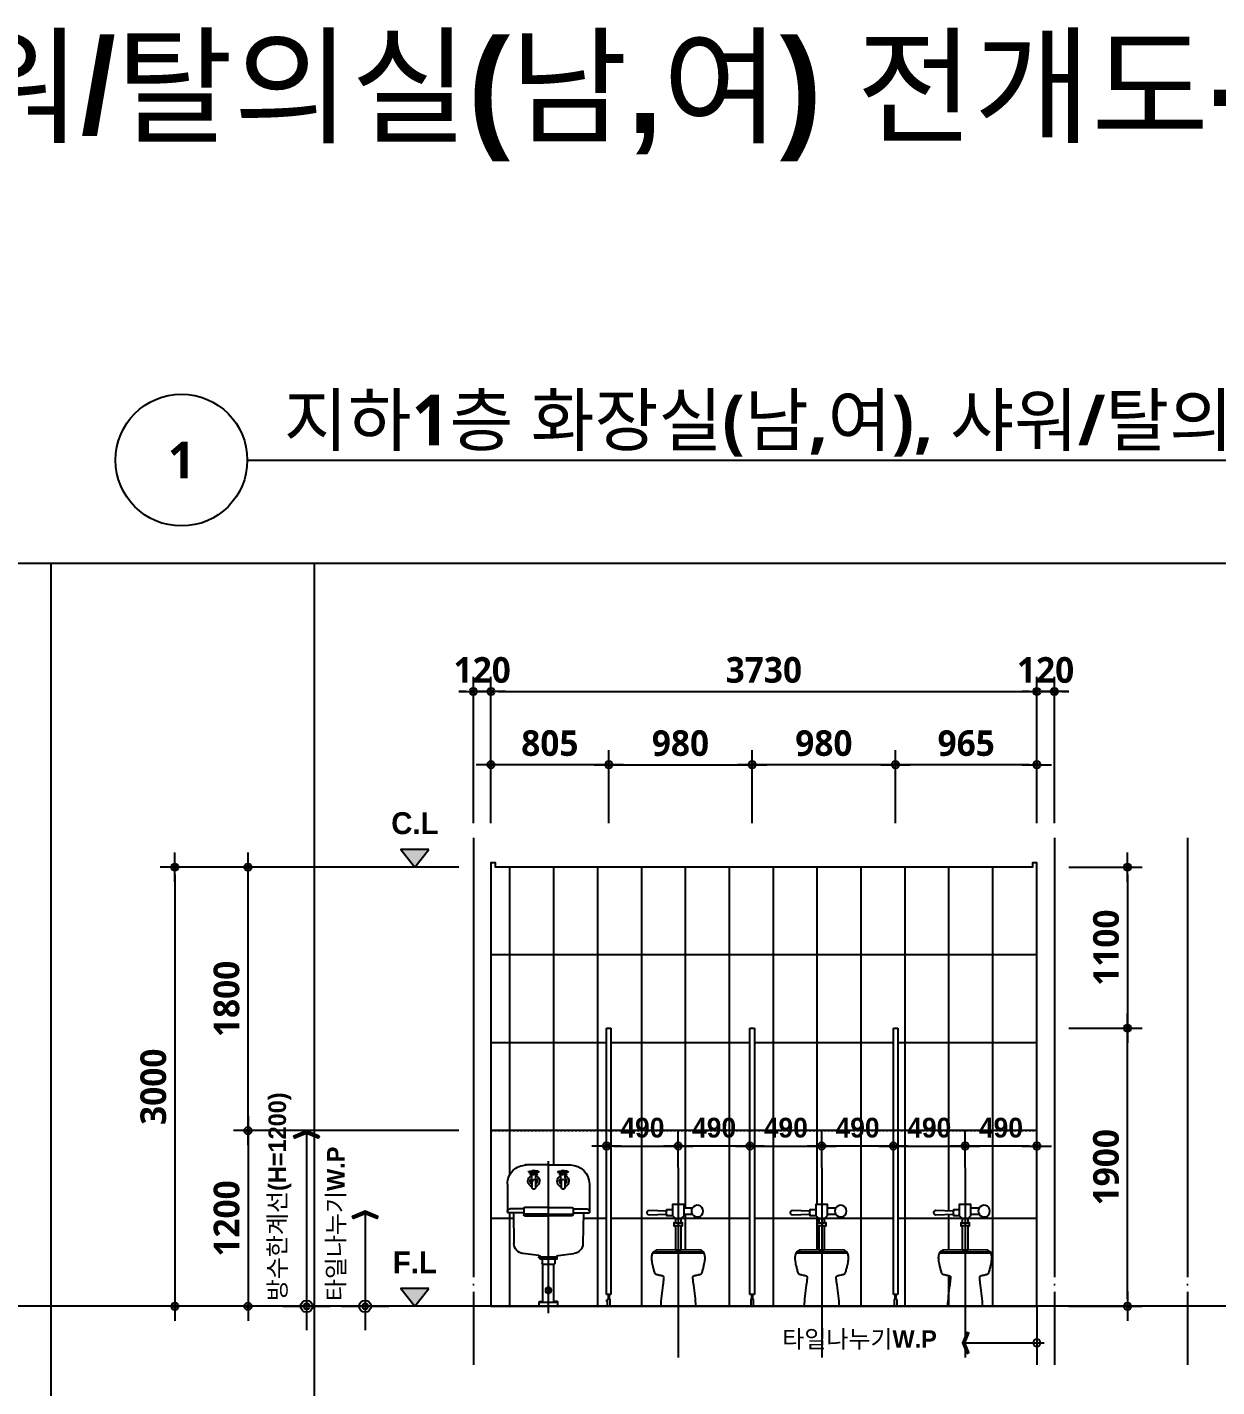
# Model space of a CAD drawing. Header units: millimetres. Extents: x 0 to 336000, y 0 to 30768.
# Drawn here: x 94008 to 102138, y 21475 to 30763 of the extents above; entities that cross this region are included whole.
import ezdxf
from ezdxf.enums import TextEntityAlignment as Align

# ---------------------------------------------------------------- set-up
doc = ezdxf.new("R2010")
doc.units = ezdxf.units.MM
doc.header["$LTSCALE"] = 50
doc.linetypes.add('CEN', pattern=[62, 60, -1, 0, -1])
doc.linetypes.add('HID', pattern=[0.5, 0.25, -0.25])
doc.layers.get('Defpoints').update_dxf_attribs({"color": 153})
for name, color, linetype in [('A-ANNO-DIM', 4, 'Continuous'), ('A-ANNO-GRA1', 7, 'Continuous'), ('A-ANNO-SYMB', 7, 'Continuous'), ('A-ANNO-TEXT1', 7, 'Continuous'), ('A-ANNO-TITL', 7, 'Continuous'), ('A-CEN', 1, 'CEN'), ('A-FLOR-TOIL-ELE2', 4, 'Continuous'), ('A-FLOR-TOIL-TILE', 8, 'Continuous'), ('A-ST-AXIS-DIM', 7, 'Continuous'), ('AA-XXXX-TXT1', 2, 'Continuous'), ('CEN', 1, 'Continuous'), ('DIM', 7, 'Continuous'), ('ELE2', 3, 'Continuous'), ('FUR', 4, 'Continuous'), ('HID', 7, 'HID'), ('TO', 4, 'Continuous')]:
    doc.layers.add(name, color=color, linetype=linetype)
doc.layers.add('G(그리드1)', color=185, linetype='Continuous', plot=False)
doc.layers.add('G(그리드2)', color=235, linetype='Continuous', plot=False)
doc.styles.add('2020음성 1차', font='나눔고딕Bold.ttf')
doc.styles.add('SH_진천_나눔', font='')
doc.styles.get('SH_진천_나눔').set_extended_font_data('NanumGothic', bold=True)
doc.dimstyles.new('SHP 50', dxfattribs={"dimscale": 50, "dimtxt": 3.5, "dimasz": 1, "dimexe": 2, "dimexo": 2, "dimgap": 1, "dimtad": 1, "dimdec": 0, "dimzin": 0, "dimdsep": 46, "dimtxsty": 'SH_진천_나눔', "dimblk": 'DIMDOT', "dimcen": 0.09, "dimclrd": 256, "dimclre": 256, "dimclrt": 3, "dimadec": 0, "dimazin": 1, "dimtfac": 1, "dimtdec": 0, "dimtix": 1, "dimtmove": 2, "dimatfit": 0, "dimldrblk": 'DIMDOT', "dimfxl": 1, "dimtolj": 1, "dimtzin": 0, "dimlwd": -1, "dimlwe": -1, "dimarcsym": 0})
doc.dimstyles.new('SHP 50내부', dxfattribs={"dimscale": 50, "dimtxt": 2.7, "dimasz": 1, "dimexe": 2, "dimexo": 2, "dimgap": 1, "dimtad": 1, "dimdec": 0, "dimzin": 0, "dimdsep": 46, "dimtxsty": '2020음성 1차', "dimblk": 'DIMDOT', "dimcen": 0.09, "dimclrd": 256, "dimclre": 256, "dimclrt": 3, "dimadec": 0, "dimazin": 1, "dimtfac": 1, "dimtdec": 0, "dimtix": 1, "dimtmove": 2, "dimatfit": 0, "dimldrblk": 'DIMDOT', "dimfxl": 1, "dimtolj": 1, "dimtzin": 0, "dimlwd": -1, "dimlwe": -1, "dimarcsym": 0})

# ---------------------------------------------------------------- blocks, each defined once
blk = doc.blocks.new('*U3112')
at = {"layer": 'A-ANNO-TITL'}
blk.add_line((0, 0), (14450, 0), dxfattribs=at)
blk.add_circle((-450, 0), 450, dxfattribs=at)
at = {"layer": 'AA-XXXX-TXT1', "style": 'SH_진천_나눔'}
blk.add_attdef('DWG.TITLE', (250, 100), '', height=350, dxfattribs=at)
at = {"layer": 'AA-XXXX-TXT1', "color": 7, "style": 'SH_진천_나눔'}
blk.add_attdef('NO1', text='', height=300, dxfattribs=at).set_placement((-450, 0), align=Align.MIDDLE)
at = {"layer": 'AA-XXXX-TXT1', "style": 'SH_진천_나눔'}
blk.add_attdef('SCALE', text='', height=150, dxfattribs=at).set_placement((14200, -100), align=Align.TOP_RIGHT)
blk = doc.blocks.new('DIMDOT')
at = {"color": 0}
blk.add_line((-2, 0), (2, 0), dxfattribs=at)
for radius in [0.5, 0.25]:
    blk.add_circle((0, 0), radius, dxfattribs=at)
blk = doc.blocks.new('*D21193')
at = {"layer": 'A-ST-AXIS-DIM'}
for p, q in [((97057.4, 25325), (97057.4, 26325)), ((97177.4, 25325), (97177.4, 26325)), ((97007.4, 26225), (96957.4, 26225)), ((97177.4, 26225), (97057.4, 26225)), ((97227.4, 26225), (97277.4, 26225))]:
    blk.add_line(p, q, dxfattribs=at)
at = {"layer": 'Defpoints', "color": 0}
for p in [(97057.4, 26225), (97057.4, 25225), (97177.4, 25225)]:
    blk.add_point(p, dxfattribs=at)
at = {"layer": 'A-ST-AXIS-DIM', "linetype": 'ByBlock', "xscale": 50, "yscale": 50, "zscale": 50}
blk.add_blockref('DIMDOT', (97057.4, 26225), dxfattribs=at)
at = {"layer": 'A-ST-AXIS-DIM', "linetype": 'ByBlock', "xscale": 50, "yscale": 50, "zscale": 50, "rotation": 180}
blk.add_blockref('DIMDOT', (97177.4, 26225), dxfattribs=at)
at = {"layer": 'A-ST-AXIS-DIM', "color": 3, "insert": (97117.4, 26371.2), "char_height": 175, "attachment_point": 5, "style": 'SH_진천_나눔'}
blk.add_mtext('\\A1;120', dxfattribs=at)
blk = doc.blocks.new('*D21194')
at = {"layer": 'A-ST-AXIS-DIM'}
for p, q in [((97177.4, 25325), (97177.4, 26325)), ((100907.4, 25325), (100907.4, 26325)), ((97227.4, 26225), (100857.4, 26225))]:
    blk.add_line(p, q, dxfattribs=at)
at = {"layer": 'Defpoints', "color": 0}
for p in [(100907.4, 26225), (97177.4, 25225), (100907.4, 25225)]:
    blk.add_point(p, dxfattribs=at)
at = {"layer": 'A-ST-AXIS-DIM', "linetype": 'ByBlock', "xscale": 50, "yscale": 50, "zscale": 50, "rotation": 180}
blk.add_blockref('DIMDOT', (97177.4, 26225), dxfattribs=at)
at = {"layer": 'A-ST-AXIS-DIM', "linetype": 'ByBlock', "xscale": 50, "yscale": 50, "zscale": 50}
blk.add_blockref('DIMDOT', (100907.4, 26225), dxfattribs=at)
at = {"layer": 'A-ST-AXIS-DIM', "color": 3, "insert": (99042.4, 26371.6), "char_height": 175, "attachment_point": 5, "style": 'SH_진천_나눔'}
blk.add_mtext('\\A1;3730', dxfattribs=at)
blk = doc.blocks.new('*D21195')
at = {"layer": 'A-ST-AXIS-DIM'}
for p, q in [((100907.4, 25325), (100907.4, 26325)), ((101027.4, 25325), (101027.4, 26325)), ((100857.4, 26225), (100807.4, 26225)), ((100907.4, 26225), (101027.4, 26225)), ((101077.4, 26225), (101127.4, 26225))]:
    blk.add_line(p, q, dxfattribs=at)
at = {"layer": 'Defpoints', "color": 0}
for p in [(101027.4, 26225), (100907.4, 25225), (101027.4, 25225)]:
    blk.add_point(p, dxfattribs=at)
at = {"layer": 'A-ST-AXIS-DIM', "linetype": 'ByBlock', "xscale": 50, "yscale": 50, "zscale": 50}
blk.add_blockref('DIMDOT', (100907.4, 26225), dxfattribs=at)
at = {"layer": 'A-ST-AXIS-DIM', "linetype": 'ByBlock', "xscale": 50, "yscale": 50, "zscale": 50, "rotation": 180}
blk.add_blockref('DIMDOT', (101027.4, 26225), dxfattribs=at)
at = {"layer": 'A-ST-AXIS-DIM', "color": 3, "insert": (100967.4, 26371.2), "char_height": 175, "attachment_point": 5, "style": 'SH_진천_나눔'}
blk.add_mtext('\\A1;120', dxfattribs=at)
blk = doc.blocks.new('*D21196')
at = {"layer": 'A-ST-AXIS-DIM'}
for p, q in [((96957.4, 25025), (94917.4, 25025)), ((95017.4, 24975), (95017.4, 22075)), ((96957.4, 22025), (94917.4, 22025))]:
    blk.add_line(p, q, dxfattribs=at)
at = {"layer": 'Defpoints', "color": 0}
for p in [(97057.4, 25025), (95017.4, 22025), (97057.4, 22025)]:
    blk.add_point(p, dxfattribs=at)
at = {"layer": 'A-ST-AXIS-DIM', "linetype": 'ByBlock', "xscale": 50, "yscale": 50, "zscale": 50}
for p, rotation in [((95017.4, 25025), 90), ((95017.4, 22025), 270)]:
    blk.add_blockref('DIMDOT', p, dxfattribs=dict(at, rotation=rotation))
at = {"layer": 'A-ST-AXIS-DIM', "color": 3, "insert": (94870.8, 23525), "char_height": 175, "attachment_point": 5, "rotation": 90, "style": 'SH_진천_나눔'}
blk.add_mtext('\\A1;3000', dxfattribs=at)
blk = doc.blocks.new('*D21197')
at = {"layer": 'A-ST-AXIS-DIM'}
for p, q in [((96957.4, 25025), (95417.4, 25025)), ((95517.4, 23275), (95517.4, 24975)), ((96957.4, 23225), (95417.4, 23225))]:
    blk.add_line(p, q, dxfattribs=at)
at = {"layer": 'Defpoints', "color": 0}
for p in [(95517.4, 25025), (97057.4, 25025), (97057.4, 23225)]:
    blk.add_point(p, dxfattribs=at)
at = {"layer": 'A-ST-AXIS-DIM', "linetype": 'ByBlock', "xscale": 50, "yscale": 50, "zscale": 50}
for p, rotation in [((95517.4, 25025), 90), ((95517.4, 23225), 270)]:
    blk.add_blockref('DIMDOT', p, dxfattribs=dict(at, rotation=rotation))
at = {"layer": 'A-ST-AXIS-DIM', "color": 3, "insert": (95370.8, 24125), "char_height": 175, "attachment_point": 5, "rotation": 90, "style": 'SH_진천_나눔'}
blk.add_mtext('\\A1;1800', dxfattribs=at)
blk = doc.blocks.new('*D21198')
at = {"layer": 'A-ST-AXIS-DIM'}
for p, q in [((96957.4, 23225), (95417.4, 23225)), ((95517.4, 23175), (95517.4, 22075)), ((96957.4, 22025), (95417.4, 22025))]:
    blk.add_line(p, q, dxfattribs=at)
at = {"layer": 'Defpoints', "color": 0}
for p in [(97057.4, 23225), (95517.4, 22025), (97057.4, 22025)]:
    blk.add_point(p, dxfattribs=at)
at = {"layer": 'A-ST-AXIS-DIM', "linetype": 'ByBlock', "xscale": 50, "yscale": 50, "zscale": 50}
for p, rotation in [((95517.4, 23225), 90), ((95517.4, 22025), 270)]:
    blk.add_blockref('DIMDOT', p, dxfattribs=dict(at, rotation=rotation))
at = {"layer": 'A-ST-AXIS-DIM', "color": 3, "insert": (95371.2, 22625), "char_height": 175, "attachment_point": 5, "rotation": 90, "style": 'SH_진천_나눔'}
blk.add_mtext('\\A1;1200', dxfattribs=at)
blk = doc.blocks.new('*D21199')
at = {"layer": 'A-ST-AXIS-DIM'}
for p, q in [((101127.4, 23925), (101627.4, 23925)), ((101527.4, 22075), (101527.4, 23875)), ((101127.4, 22025), (101627.4, 22025))]:
    blk.add_line(p, q, dxfattribs=at)
at = {"layer": 'Defpoints', "color": 0}
for p in [(101027.4, 23925), (101527.4, 23925), (101027.4, 22025)]:
    blk.add_point(p, dxfattribs=at)
at = {"layer": 'A-ST-AXIS-DIM', "linetype": 'ByBlock', "xscale": 50, "yscale": 50, "zscale": 50}
for p, rotation in [((101527.4, 23925), 90), ((101527.4, 22025), 270)]:
    blk.add_blockref('DIMDOT', p, dxfattribs=dict(at, rotation=rotation))
at = {"layer": 'A-ST-AXIS-DIM', "color": 3, "insert": (101380.8, 22975), "char_height": 175, "attachment_point": 5, "rotation": 90, "style": 'SH_진천_나눔'}
blk.add_mtext('\\A1;1900', dxfattribs=at)
blk = doc.blocks.new('*D21200')
at = {"layer": 'A-ST-AXIS-DIM'}
for p, q in [((101127.4, 25025), (101627.4, 25025)), ((101527.4, 24975), (101527.4, 23975)), ((101127.4, 23925), (101627.4, 23925))]:
    blk.add_line(p, q, dxfattribs=at)
at = {"layer": 'Defpoints', "color": 0}
for p in [(101027.4, 25025), (101027.4, 23925), (101527.4, 23925)]:
    blk.add_point(p, dxfattribs=at)
at = {"layer": 'A-ST-AXIS-DIM', "linetype": 'ByBlock', "xscale": 50, "yscale": 50, "zscale": 50}
for p, rotation in [((101527.4, 25025), 90), ((101527.4, 23925), 270)]:
    blk.add_blockref('DIMDOT', p, dxfattribs=dict(at, rotation=rotation))
at = {"layer": 'A-ST-AXIS-DIM', "color": 3, "insert": (101381.5, 24475), "char_height": 175, "attachment_point": 5, "rotation": 90, "style": 'SH_진천_나눔'}
blk.add_mtext('\\A1;1100', dxfattribs=at)
blk = doc.blocks.new('*D21201')
at = {"layer": 'A-ST-AXIS-DIM'}
for p, q in [((97177.4, 25325), (97177.4, 25825)), ((97982.4, 25325), (97982.4, 25825)), ((97932.4, 25725), (97227.4, 25725))]:
    blk.add_line(p, q, dxfattribs=at)
at = {"layer": 'Defpoints', "color": 0}
for p in [(97177.4, 25725), (97177.4, 25225), (97982.4, 25225)]:
    blk.add_point(p, dxfattribs=at)
at = {"layer": 'A-ST-AXIS-DIM', "linetype": 'ByBlock', "xscale": 50, "yscale": 50, "zscale": 50, "rotation": 180}
blk.add_blockref('DIMDOT', (97177.4, 25725), dxfattribs=at)
at = {"layer": 'A-ST-AXIS-DIM', "linetype": 'ByBlock', "xscale": 50, "yscale": 50, "zscale": 50}
blk.add_blockref('DIMDOT', (97982.4, 25725), dxfattribs=at)
at = {"layer": 'A-ST-AXIS-DIM', "color": 3, "insert": (97579.9, 25871.6), "char_height": 175, "attachment_point": 5, "style": 'SH_진천_나눔'}
blk.add_mtext('\\A1;805', dxfattribs=at)
blk = doc.blocks.new('*D21202')
at = {"layer": 'A-ST-AXIS-DIM'}
for p, q in [((99942.4, 25325), (99942.4, 25825)), ((100907.4, 25325), (100907.4, 25825)), ((100857.4, 25725), (99992.4, 25725))]:
    blk.add_line(p, q, dxfattribs=at)
at = {"layer": 'Defpoints', "color": 0}
for p in [(99942.4, 25725), (99942.4, 25225), (100907.4, 25225)]:
    blk.add_point(p, dxfattribs=at)
at = {"layer": 'A-ST-AXIS-DIM', "linetype": 'ByBlock', "xscale": 50, "yscale": 50, "zscale": 50, "rotation": 180}
blk.add_blockref('DIMDOT', (99942.4, 25725), dxfattribs=at)
at = {"layer": 'A-ST-AXIS-DIM', "linetype": 'ByBlock', "xscale": 50, "yscale": 50, "zscale": 50}
blk.add_blockref('DIMDOT', (100907.4, 25725), dxfattribs=at)
at = {"layer": 'A-ST-AXIS-DIM', "color": 3, "insert": (100424.9, 25871.6), "char_height": 175, "attachment_point": 5, "style": 'SH_진천_나눔'}
blk.add_mtext('\\A1;965', dxfattribs=at)
blk = doc.blocks.new('ARROWX')
blk.add_lwpolyline([(-0.2, -0.5), (-0.293, -0.463), (-0.108, 0), (-0.293, 0.463), (-0.2, 0.5), (0, 0)], close=True)
for points in [[(-0.2, 0.5), (-0.293, 0.463), (0, 0), (-0.108, 0)], [(0, 0), (-0.108, 0), (-0.2, -0.5), (-0.293, -0.463)]]:
    blk.add_solid(points)
blk = doc.blocks.new('Z_DOT')
at = {"layer": 'DIM', "color": 0}
for p, q in [((0, -3), (0, 3)), ((-3, 0), (3, 0))]:
    blk.add_line(p, q, dxfattribs=at)
for radius in [0.75, 0.375]:
    blk.add_circle((0, 0), radius, dxfattribs=at)
blk = doc.blocks.new('*D21203')
at = {"layer": 'A-ST-AXIS-DIM'}
for p, q in [((97982.4, 25325), (97982.4, 25825)), ((98962.4, 25325), (98962.4, 25825)), ((98032.4, 25725), (98912.4, 25725))]:
    blk.add_line(p, q, dxfattribs=at)
at = {"layer": 'Defpoints', "color": 0}
for p in [(98962.4, 25725), (97982.4, 25225), (98962.4, 25225)]:
    blk.add_point(p, dxfattribs=at)
at = {"layer": 'A-ST-AXIS-DIM', "linetype": 'ByBlock', "xscale": 50, "yscale": 50, "zscale": 50, "rotation": 180}
blk.add_blockref('DIMDOT', (97982.4, 25725), dxfattribs=at)
at = {"layer": 'A-ST-AXIS-DIM', "linetype": 'ByBlock', "xscale": 50, "yscale": 50, "zscale": 50}
blk.add_blockref('DIMDOT', (98962.4, 25725), dxfattribs=at)
at = {"layer": 'A-ST-AXIS-DIM', "color": 3, "insert": (98472.4, 25871.6), "char_height": 175, "attachment_point": 5, "style": 'SH_진천_나눔'}
blk.add_mtext('\\A1;980', dxfattribs=at)
blk = doc.blocks.new('*D21204')
at = {"layer": 'A-ST-AXIS-DIM'}
for p, q in [((98962.4, 25325), (98962.4, 25825)), ((99942.4, 25325), (99942.4, 25825)), ((99892.4, 25725), (99012.4, 25725))]:
    blk.add_line(p, q, dxfattribs=at)
at = {"layer": 'Defpoints', "color": 0}
for p in [(98962.4, 25725), (98962.4, 25225), (99942.4, 25225)]:
    blk.add_point(p, dxfattribs=at)
at = {"layer": 'A-ST-AXIS-DIM', "linetype": 'ByBlock', "xscale": 50, "yscale": 50, "zscale": 50, "rotation": 180}
blk.add_blockref('DIMDOT', (98962.4, 25725), dxfattribs=at)
at = {"layer": 'A-ST-AXIS-DIM', "linetype": 'ByBlock', "xscale": 50, "yscale": 50, "zscale": 50}
blk.add_blockref('DIMDOT', (99942.4, 25725), dxfattribs=at)
at = {"layer": 'A-ST-AXIS-DIM', "color": 3, "insert": (99452.4, 25871.6), "char_height": 175, "attachment_point": 5, "style": 'SH_진천_나눔'}
blk.add_mtext('\\A1;980', dxfattribs=at)
blk = doc.blocks.new('*D21205')
at = {"layer": 'A-ANNO-DIM'}
for p, q in [((100417.4, 22972.6), (100417.4, 23220)), ((100907.4, 22972.6), (100907.4, 23220)), ((100857.4, 23120), (100467.4, 23120))]:
    blk.add_line(p, q, dxfattribs=at)
at = {"layer": 'Defpoints', "color": 0}
for p in [(100417.4, 23120), (100417.4, 22872.6), (100907.4, 22872.6)]:
    blk.add_point(p, dxfattribs=at)
at = {"layer": 'A-ANNO-DIM', "linetype": 'ByBlock', "xscale": 50, "yscale": 50, "zscale": 50, "rotation": 180}
blk.add_blockref('DIMDOT', (100417.4, 23120), dxfattribs=at)
at = {"layer": 'A-ANNO-DIM', "linetype": 'ByBlock', "xscale": 50, "yscale": 50, "zscale": 50}
blk.add_blockref('DIMDOT', (100907.4, 23120), dxfattribs=at)
at = {"layer": 'A-ANNO-DIM', "color": 3, "insert": (100662.4, 23244.5), "char_height": 135, "attachment_point": 5, "style": '2020음성 1차'}
blk.add_mtext('\\A1;490', dxfattribs=at)
blk = doc.blocks.new('*D21206')
at = {"layer": 'A-ANNO-DIM'}
for p, q in [((99927.4, 22972.6), (99927.4, 23220)), ((100417.4, 22972.6), (100417.4, 23220)), ((99977.4, 23120), (100367.4, 23120))]:
    blk.add_line(p, q, dxfattribs=at)
at = {"layer": 'Defpoints', "color": 0}
for p in [(100417.4, 23120), (99927.4, 22872.6), (100417.4, 22872.6)]:
    blk.add_point(p, dxfattribs=at)
at = {"layer": 'A-ANNO-DIM', "linetype": 'ByBlock', "xscale": 50, "yscale": 50, "zscale": 50, "rotation": 180}
blk.add_blockref('DIMDOT', (99927.4, 23120), dxfattribs=at)
at = {"layer": 'A-ANNO-DIM', "linetype": 'ByBlock', "xscale": 50, "yscale": 50, "zscale": 50}
blk.add_blockref('DIMDOT', (100417.4, 23120), dxfattribs=at)
at = {"layer": 'A-ANNO-DIM', "color": 3, "insert": (100172.4, 23244.5), "char_height": 135, "attachment_point": 5, "style": '2020음성 1차'}
blk.add_mtext('\\A1;490', dxfattribs=at)
blk = doc.blocks.new('*D21207')
at = {"layer": 'A-ANNO-DIM'}
for p, q in [((99437.4, 22972.6), (99437.4, 23220)), ((99927.4, 22972.6), (99927.4, 23220)), ((99877.4, 23120), (99487.4, 23120))]:
    blk.add_line(p, q, dxfattribs=at)
at = {"layer": 'Defpoints', "color": 0}
for p in [(99437.4, 23120), (99437.4, 22872.6), (99927.4, 22872.6)]:
    blk.add_point(p, dxfattribs=at)
at = {"layer": 'A-ANNO-DIM', "linetype": 'ByBlock', "xscale": 50, "yscale": 50, "zscale": 50, "rotation": 180}
blk.add_blockref('DIMDOT', (99437.4, 23120), dxfattribs=at)
at = {"layer": 'A-ANNO-DIM', "linetype": 'ByBlock', "xscale": 50, "yscale": 50, "zscale": 50}
blk.add_blockref('DIMDOT', (99927.4, 23120), dxfattribs=at)
at = {"layer": 'A-ANNO-DIM', "color": 3, "insert": (99682.4, 23244.5), "char_height": 135, "attachment_point": 5, "style": '2020음성 1차'}
blk.add_mtext('\\A1;490', dxfattribs=at)
blk = doc.blocks.new('*D21208')
at = {"layer": 'A-ANNO-DIM'}
for p, q in [((98947.4, 22972.6), (98947.4, 23220)), ((99437.4, 22972.6), (99437.4, 23220)), ((98997.4, 23120), (99387.4, 23120))]:
    blk.add_line(p, q, dxfattribs=at)
at = {"layer": 'Defpoints', "color": 0}
for p in [(99437.4, 23120), (98947.4, 22872.6), (99437.4, 22872.6)]:
    blk.add_point(p, dxfattribs=at)
at = {"layer": 'A-ANNO-DIM', "linetype": 'ByBlock', "xscale": 50, "yscale": 50, "zscale": 50, "rotation": 180}
blk.add_blockref('DIMDOT', (98947.4, 23120), dxfattribs=at)
at = {"layer": 'A-ANNO-DIM', "linetype": 'ByBlock', "xscale": 50, "yscale": 50, "zscale": 50}
blk.add_blockref('DIMDOT', (99437.4, 23120), dxfattribs=at)
at = {"layer": 'A-ANNO-DIM', "color": 3, "insert": (99192.4, 23244.5), "char_height": 135, "attachment_point": 5, "style": '2020음성 1차'}
blk.add_mtext('\\A1;490', dxfattribs=at)
blk = doc.blocks.new('*D21209')
at = {"layer": 'A-ANNO-DIM'}
for p, q in [((98457.4, 22972.6), (98457.4, 23220)), ((98947.4, 22972.6), (98947.4, 23220)), ((98897.4, 23120), (98507.4, 23120))]:
    blk.add_line(p, q, dxfattribs=at)
at = {"layer": 'Defpoints', "color": 0}
for p in [(98457.4, 23120), (98457.4, 22872.6), (98947.4, 22872.6)]:
    blk.add_point(p, dxfattribs=at)
at = {"layer": 'A-ANNO-DIM', "linetype": 'ByBlock', "xscale": 50, "yscale": 50, "zscale": 50, "rotation": 180}
blk.add_blockref('DIMDOT', (98457.4, 23120), dxfattribs=at)
at = {"layer": 'A-ANNO-DIM', "linetype": 'ByBlock', "xscale": 50, "yscale": 50, "zscale": 50}
blk.add_blockref('DIMDOT', (98947.4, 23120), dxfattribs=at)
at = {"layer": 'A-ANNO-DIM', "color": 3, "insert": (98702.4, 23244.5), "char_height": 135, "attachment_point": 5, "style": '2020음성 1차'}
blk.add_mtext('\\A1;490', dxfattribs=at)
blk = doc.blocks.new('*D21210')
at = {"layer": 'A-ANNO-DIM'}
for p, q in [((97967.4, 22972.6), (97967.4, 23220)), ((98457.4, 22972.6), (98457.4, 23220)), ((98017.4, 23120), (98407.4, 23120))]:
    blk.add_line(p, q, dxfattribs=at)
at = {"layer": 'Defpoints', "color": 0}
for p in [(98457.4, 23120), (97967.4, 22872.6), (98457.4, 22872.6)]:
    blk.add_point(p, dxfattribs=at)
at = {"layer": 'A-ANNO-DIM', "linetype": 'ByBlock', "xscale": 50, "yscale": 50, "zscale": 50, "rotation": 180}
blk.add_blockref('DIMDOT', (97967.4, 23120), dxfattribs=at)
at = {"layer": 'A-ANNO-DIM', "linetype": 'ByBlock', "xscale": 50, "yscale": 50, "zscale": 50}
blk.add_blockref('DIMDOT', (98457.4, 23120), dxfattribs=at)
at = {"layer": 'A-ANNO-DIM', "color": 3, "insert": (98212.4, 23244.5), "char_height": 135, "attachment_point": 5, "style": '2020음성 1차'}
blk.add_mtext('\\A1;490', dxfattribs=at)
blk = doc.blocks.new('A$C761B380A')
at = {"layer": 'CEN'}
blk.add_line((5.2, -596.4), (5.2, 442.4), dxfattribs=at)
at = {"layer": 'TO'}
for p, q in [((5.2, 415.7), (-144.8, 415.7)), ((-122.3, 373.3), (-94.8, 373.3)), ((-67.4, 373.3), (-94.8, 373.3)), ((5.2, 415.7), (155.2, 415.7)), ((77.7, 373.3), (105.2, 373.3)), ((132.6, 373.3), (105.2, 373.3)), ((-274.8, 285.7), (-274.8, 89.7)), ((-132, 365.9), (-94.8, 365.9)), ((-94.8, 357.5), (-116.2, 357.5)), ((-116.2, 350.1), (-94.8, 350.1)), ((-108.8, 327.7), (-108.8, 350.1)), ((-107, 305.7), (-107, 262.6)), ((-101.9, 357.5), (-101.9, 365.9)), ((-57.7, 365.9), (-94.8, 365.9)), ((-94.8, 357.5), (-73.4, 357.5)), ((-73.4, 350.1), (-94.8, 350.1)), ((-87.8, 357.5), (-87.8, 365.9)), ((-82.7, 305.7), (-82.7, 262.6)), ((-80.8, 327.7), (-80.8, 350.1)), ((68, 365.9), (105.2, 365.9)), ((105.2, 357.5), (83.8, 357.5)), ((83.8, 350.1), (105.2, 350.1)), ((91.2, 327.7), (91.2, 350.1)), ((93, 305.7), (93, 262.6)), ((98.1, 357.5), (98.1, 365.9)), ((142.3, 365.9), (105.2, 365.9)), ((105.2, 357.5), (126.6, 357.5)), ((126.6, 350.1), (105.2, 350.1)), ((112.2, 357.5), (112.2, 365.9)), ((117.3, 305.7), (117.3, 262.6)), ((119.2, 327.7), (119.2, 350.1)), ((285.2, 285.7), (285.2, 89.7)), ((-274.8, 98.7), (-274.8, 89.7)), ((-163.1, 115.7), (-257.8, 115.7)), ((-163.1, 119.5), (-163.1, 74.2)), ((5.2, 124.5), (-158.1, 124.5)), ((5.2, 124.5), (168.7, 124.5)), ((169, 124.4), (168.7, 124.5)), ((173.4, 119.5), (173.4, 74.2)), ((173.4, 115.7), (268.2, 115.7)), ((-163.1, 89.7), (-274.8, 89.7)), ((-234.4, 89.7), (-230.8, -121.5)), ((5.2, 79.1), (-163.1, 79.1)), ((-158.1, 69.2), (5.2, 69.2)), ((5.2, 79.1), (173.4, 79.1)), ((168.4, 69.2), (5.2, 69.2)), ((173.4, 89.7), (285.2, 89.7)), ((244.7, 89.7), (241.1, -121.5)), ((-60.6, -202.3), (-168.8, -189)), ((-53.8, -217.7), (-46, -217.7)), ((-53.8, -227.6), (-53.8, -217.7)), ((-53.8, -227.6), (48.4, -227.6)), ((-51.8, -214.3), (-51.8, -212.2)), ((-51.8, -214.3), (-51.8, -217.7)), ((-51.8, -214.3), (-51.8, -217.7)), ((-51.8, -214.3), (62.2, -214.3)), ((-51.8, -214.3), (5.2, -214.3)), ((-46, -214.3), (-46, -217.7)), ((-46, -214.3), (56.3, -214.3)), ((-45.2, -227.6), (48.4, -227.6)), ((-38.1, -227.6), (-38.1, -258.1)), ((-33.6, -264), (43.9, -264)), ((-32.8, -522.3), (-32.8, -266.7)), ((62.2, -214.3), (5.2, -214.3)), ((43.2, -522.3), (43.2, -266.7)), ((48.4, -227.6), (64.1, -227.6)), ((48.4, -227.6), (48.4, -258.1)), ((48.4, -227.6), (64.1, -227.6)), ((56.3, -214.3), (56.3, -217.7)), ((56.3, -217.7), (64.1, -217.7)), ((62.2, -212.1), (62.2, -214.3)), ((62.2, -214.3), (62.2, -212.2)), ((62.2, -214.3), (62.2, -217.7)), ((62.2, -214.3), (62.2, -217.7)), ((64.1, -217.7), (64.1, -227.6)), ((64.1, -219.8), (64.1, -227.6)), ((70.9, -202.3), (179.1, -189)), ((-58.8, -549.8), (-58.8, -522.3)), ((69.2, -522.3), (-58.8, -522.3)), ((69.2, -549.8), (-58.8, -549.8)), ((-40.7, -518.2), (-56.6, -518.2)), ((-56.6, -518.2), (-56.6, -522.3)), ((-40.7, -522.3), (-56.6, -522.3)), ((-55.7, -517.2), (-41.6, -517.2)), ((-54.8, -517.1), (-55.6, -517.1)), ((-53.8, -518.2), (-53.8, -522.3)), ((-43.5, -518.2), (-43.5, -522.3)), ((-42.4, -517.2), (-41.7, -517.2)), ((-40.7, -518.2), (-40.7, -522.3)), ((51.1, -518.2), (66.9, -518.2)), ((51.1, -518.2), (51.1, -522.3)), ((51.1, -522.3), (66.9, -522.3)), ((66, -517.2), (51.9, -517.2)), ((52.8, -517.2), (52.1, -517.2)), ((53.8, -518.2), (53.8, -522.3)), ((64.1, -518.2), (64.1, -522.3)), ((65.1, -517.1), (65.9, -517.1)), ((66.9, -518.2), (66.9, -522.3)), ((69.2, -549.8), (69.2, -522.3))]:
    blk.add_line(p, q, dxfattribs=at)
for radius in [20.3, 8.89]:
    blk.add_circle((5.2, -440.5), radius, dxfattribs=at)
for centre, radius, start, end in [((-144.8, 285.7), 130, 90, 179.9968), ((-116.4, 355.5), 18.7, 108.23524, 146.37377), ((-94.8, 365.9), 14.4, 90, 148.94065), ((-94.8, 365.9), 14.4, 31.08362, 90), ((-73.3, 355.5), 18.7, 33.62623, 71.76477), ((83.6, 355.5), 18.7, 108.23524, 146.37377), ((105.2, 365.9), 14.4, 90, 148.92729), ((105.2, 365.9), 14.4, 31.07598, 90), ((126.7, 355.5), 18.7, 33.62623, 71.76477), ((155.2, 285.7), 130, 359.99988, 90), ((-94.8, 305.7), 40.3, 110.3274, 252.45816), ((-94.8, 305.7), 24.1, 130.78845, 239.71429), ((-114.2, 353.8), 4.23, 118.80877, 241.19123), ((-117.8, 353.8), 4.23, 298.80877, 61.19123), ((-113.8, 327.7), 5, 310.78844, 0), ((-94.8, 305.7), 12.1, 90, 180.00257), ((-102.2, 353.8), 4.23, 118.80877, 241.19123), ((-94.8, 305.7), 12.1, 359.96184, 90), ((-87.5, 353.8), 4.23, 298.80877, 61.19123), ((-94.8, 305.7), 40.3, 287.54183, 69.67261), ((-94.8, 305.7), 24.1, 300.2857, 49.21156), ((-75.8, 327.7), 5, 180, 229.21155), ((-71.9, 353.8), 4.23, 118.80877, 241.19123), ((-75.5, 353.8), 4.23, 298.80877, 61.19123), ((105.2, 305.7), 40.3, 110.3274, 252.45816), ((105.2, 305.7), 24.1, 130.78845, 239.71429), ((85.8, 353.8), 4.23, 118.80877, 241.19123), ((82.2, 353.8), 4.23, 298.80877, 61.19123), ((86.2, 327.7), 5, 310.78844, 0), ((105.2, 305.7), 12.1, 90, 180.00257), ((97.8, 353.8), 4.23, 118.80877, 241.19123), ((105.2, 305.7), 12.1, 359.99871, 90), ((112.5, 353.8), 4.23, 298.80877, 61.19123), ((105.2, 305.7), 40.3, 287.54183, 69.67261), ((105.2, 305.7), 24.1, 300.2857, 49.21156), ((124.2, 327.7), 5, 180, 229.21155), ((128.1, 353.8), 4.23, 118.80877, 241.19123), ((124.5, 353.8), 4.23, 298.80877, 61.19123), ((-94.8, 262.6), 12.1, 179.99743, 270), ((-94.8, 262.6), 12.1, 270, 0.03816), ((105.2, 262.6), 12.1, 179.99743, 270), ((105.2, 262.6), 12.1, 270, 0.00129), ((-257.8, 98.7), 17, 90, 180.00183), ((-158.1, 119.5), 5, 90, 179.93748), ((168.4, 119.5), 5, 360, 84.1218), ((268.2, 98.7), 17, 359.99908, 90), ((-158.1, 74.2), 5, 179.97691, 270), ((168.4, 74.2), 5, 270, 0.04618), ((-161.8, -120.3), 69, 180.98436, 264.13938), ((172.1, -120.3), 69, 275.86062, 359.01563), ((-61.8, -212.2), 10, 360, 83.00132), ((-33.3, -258.1), 4.75, 180, 242.46225), ((-37.8, -266.7), 5, 360, 62.46225), ((48.2, -266.7), 5, 117.53947, 180), ((43.6, -258.1), 4.75, 297.53946, 360), ((72.2, -212.2), 10, 96.99868, 180), ((-55.6, -518.2), 1.02, 90, 180.33949), ((-54.8, -518.2), 1.02, 359.83024, 90), ((-52.8, -518.2), 1.02, 90, 180.33949), ((-44.5, -518.2), 1.02, 359.89689, 90), ((-42.4, -518.2), 1.02, 90, 180.2062), ((-41.8, -518.2), 1.02, 359.83024, 90), ((52.1, -518.2), 1.02, 90, 180.33949), ((52.8, -518.2), 1.02, 359.89689, 90), ((54.8, -518.2), 1.02, 90, 180.2062), ((63.1, -518.2), 1.02, 359.83024, 90), ((65.1, -518.2), 1.02, 90, 180.33949), ((65.9, -518.2), 1.02, 359.83024, 90)]:
    blk.add_arc(centre, radius, start, end, dxfattribs=at)
for p in [(162.6, 415.7), (112.7, 305.7), (117.7, 305.7), (69.7, -214.3), (69.7, -214.3)]:
    blk.add_point(p, dxfattribs=at)
blk = doc.blocks.new('_CIDOTB')
at = {"color": 0, "linetype": 'ByBlock'}
blk.add_line((2, 0), (-1, 0), dxfattribs=at)
blk.add_circle((0, 0), 0.5, dxfattribs=at)

msp = doc.modelspace()

# ---------------------------------------------------------------- hatches: boundary and pattern name
at = {"layer": 'A-ANNO-SYMB', "transparency": 33554687}
h = msp.add_hatch(color=256, dxfattribs=at)
h.dxf.hatch_style = 1
h.paths.add_polyline_path([(96752.9, 25145.5), (96561.9, 25145.5), (96657.4, 25025)])
h = msp.add_hatch(color=256, dxfattribs=at)
h.dxf.hatch_style = 1
h.paths.add_polyline_path([(96752.9, 22145.5), (96561.9, 22145.5), (96657.4, 22025)])

# ---------------------------------------------------------------- linework, layer by layer
at = {"layer": 'A-ANNO-GRA1'}
msp.add_line((94168.7, 27100), (94168.7, 1600), dxfattribs=at)
msp.add_lwpolyline([(85600, 27100), (85600, 1600), (119874.8, 1600), (119874.8, 27100)], close=True, dxfattribs=at)
at = {"layer": 'A-ANNO-SYMB'}
for p, q in [((95917.4, 23206.4), (95917.4, 22126.4)), ((96317.4, 22650.4), (96317.4, 22187)), ((100421.3, 21775), (100807.4, 21775))]:
    msp.add_line(p, q, dxfattribs=at)
at = {"layer": 'A-ANNO-SYMB', "transparency": 33554687}
for points in [[(96752.9, 25145.5), (96561.9, 25145.5), (96657.4, 25025)], [(96752.9, 22145.5), (96561.9, 22145.5), (96657.4, 22025)]]:
    msp.add_lwpolyline(points, close=True, dxfattribs=at)
at = {"layer": 'A-CEN'}
for p, q in [((97057.4, 25225), (97057.4, 21625)), ((101027.4, 25225), (101027.4, 21625)), ((101937.4, 25225), (101937.4, 21625))]:
    msp.add_line(p, q, dxfattribs=at)
at = {"layer": 'A-FLOR-TOIL-ELE2'}
for p, q in [((98377.4, 22655), (98377.4, 22675)), ((98417.4, 22685), (98417.4, 22645)), ((98497.4, 22655), (98497.4, 22695)), ((99357.4, 22655), (99357.4, 22675)), ((99397.4, 22685), (99397.4, 22645)), ((99477.4, 22655), (99477.4, 22695)), ((100337.4, 22655), (100337.4, 22675)), ((100377.4, 22685), (100377.4, 22645)), ((100457.4, 22655), (100457.4, 22695)), ((98437.4, 22625), (98477.4, 22625)), ((98437.4, 22595), (98477.4, 22595)), ((98477.4, 22575), (98437.4, 22575)), ((99417.4, 22625), (99457.4, 22625)), ((99417.4, 22595), (99457.4, 22595)), ((99457.4, 22575), (99417.4, 22575)), ((100397.4, 22625), (100437.4, 22625)), ((100397.4, 22595), (100437.4, 22595)), ((100437.4, 22575), (100397.4, 22575)), ((98282.4, 22390), (98632.4, 22390)), ((99262.4, 22390), (99612.4, 22390)), ((100242.4, 22390), (100592.4, 22390))]:
    msp.add_line(p, q, dxfattribs=at)
for points in [[(98578.9, 22025, 0.018013), (98562.8, 22169, -0.014946), (98557.4, 22215, -0.021871), (98557.2, 22220.3, -0.025061), (98557.4, 22225, -0.172989), (98559.8, 22230, -0.10143), (98567.4, 22235, -0.075334), (98577.1, 22237.3, 0.047959), (98592.4, 22240, 0.027137), (98613.7, 22247.2, 0.13271), (98617.4, 22250, 0.085403), (98620.1, 22254.9, 0.018228), (98627.4, 22280, 0.007545), (98633.2, 22304.1, 0.008798), (98637.4, 22325, 0.045901), (98640.3, 22356.9, 0.063236), (98637.4, 22380, 0.052809), (98634, 22389, 0.284079), (98632.4, 22390), (98632.3, 22395.9), (98613.1, 22407.4), (98477.4, 22409.9), (98477.4, 22575), (98487.4, 22575), (98487.4, 22595), (98477.4, 22595), (98477.4, 22625), (98497.4, 22645), (98497.4, 22655), (98552.8, 22655, 3.732051), (98552.8, 22695), (98497.4, 22695), (98497.4, 22720), (98417.4, 22720), (98417.4, 22685), (98377.4, 22685), (98377.4, 22675), (98257.4, 22680, 1.042534), (98257.4, 22650), (98377.4, 22655), (98377.4, 22645), (98417.4, 22645), (98437.4, 22625), (98437.4, 22595), (98427.4, 22595), (98427.4, 22575), (98437.4, 22575), (98437.4, 22409.9), (98307, 22407.4), (98285.3, 22395.9), (98282.4, 22390, 0.284079), (98280.8, 22389, 0.052809), (98277.4, 22380, 0.063236), (98274.5, 22356.9, 0.045901), (98277.4, 22325, 0.008798), (98281.7, 22304.1, 0.007545), (98287.4, 22280, 0.018228), (98294.8, 22254.9, 0.085403), (98297.4, 22250, 0.13271), (98301.1, 22247.2, 0.027137), (98322.4, 22240, 0.047959), (98337.7, 22237.3, -0.075334), (98347.4, 22235, -0.10143), (98355.1, 22230, -0.172989), (98357.4, 22225, -0.025061), (98357.6, 22220.3, -0.021871), (98357.4, 22215, -0.014946), (98352, 22169, 0.018013), (98335.9, 22025)], [(99558.9, 22025, 0.018013), (99542.8, 22169, -0.014946), (99537.4, 22215, -0.021871), (99537.2, 22220.3, -0.025061), (99537.4, 22225, -0.172989), (99539.8, 22230, -0.10143), (99547.4, 22235, -0.075334), (99557.1, 22237.3, 0.047959), (99572.4, 22240, 0.027137), (99593.7, 22247.2, 0.13271), (99597.4, 22250, 0.085403), (99600.1, 22254.9, 0.018228), (99607.4, 22280, 0.007545), (99613.2, 22304.1, 0.008798), (99617.4, 22325, 0.045901), (99620.3, 22356.9, 0.063236), (99617.4, 22380, 0.052809), (99614, 22389, 0.284079), (99612.4, 22390), (99612.3, 22395.9), (99593.1, 22407.4), (99457.4, 22409.9), (99457.4, 22575), (99467.4, 22575), (99467.4, 22595), (99457.4, 22595), (99457.4, 22625), (99477.4, 22645), (99477.4, 22655), (99532.8, 22655, 3.732051), (99532.8, 22695), (99477.4, 22695), (99477.4, 22720), (99397.4, 22720), (99397.4, 22685), (99357.4, 22685), (99357.4, 22675), (99237.4, 22680, 1.042534), (99237.4, 22650), (99357.4, 22655), (99357.4, 22645), (99397.4, 22645), (99417.4, 22625), (99417.4, 22595), (99407.4, 22595), (99407.4, 22575), (99417.4, 22575), (99417.4, 22409.9), (99287, 22407.4), (99265.3, 22395.9), (99262.4, 22390, 0.284079), (99260.8, 22389, 0.052809), (99257.4, 22380, 0.063236), (99254.5, 22356.9, 0.045901), (99257.4, 22325, 0.008798), (99261.7, 22304.1, 0.007545), (99267.4, 22280, 0.018228), (99274.8, 22254.9, 0.085403), (99277.4, 22250, 0.13271), (99281.1, 22247.2, 0.027137), (99302.4, 22240, 0.047959), (99317.7, 22237.3, -0.075334), (99327.4, 22235, -0.10143), (99335.1, 22230, -0.172989), (99337.4, 22225, -0.025061), (99337.6, 22220.3, -0.021871), (99337.4, 22215, -0.014946), (99332, 22169, 0.018013), (99315.9, 22025)], [(100538.9, 22025, 0.018013), (100522.8, 22169, -0.014946), (100517.4, 22215, -0.021871), (100517.2, 22220.3, -0.025061), (100517.4, 22225, -0.172989), (100519.8, 22230, -0.10143), (100527.4, 22235, -0.075334), (100537.1, 22237.3, 0.047959), (100552.4, 22240, 0.027137), (100573.7, 22247.2, 0.13271), (100577.4, 22250, 0.085403), (100580.1, 22254.9, 0.018228), (100587.4, 22280, 0.007545), (100593.2, 22304.1, 0.008798), (100597.4, 22325, 0.045901), (100600.3, 22356.9, 0.063236), (100597.4, 22380, 0.052809), (100594, 22389, 0.284079), (100592.4, 22390), (100592.3, 22395.9), (100573.1, 22407.4), (100437.4, 22409.9), (100437.4, 22575), (100447.4, 22575), (100447.4, 22595), (100437.4, 22595), (100437.4, 22625), (100457.4, 22645), (100457.4, 22655), (100512.8, 22655, 3.732051), (100512.8, 22695), (100457.4, 22695), (100457.4, 22720), (100377.4, 22720), (100377.4, 22685), (100337.4, 22685), (100337.4, 22675), (100217.4, 22680, 1.042534), (100217.4, 22650), (100337.4, 22655), (100337.4, 22645), (100377.4, 22645), (100397.4, 22625), (100397.4, 22595), (100387.4, 22595), (100387.4, 22575), (100397.4, 22575), (100397.4, 22409.9), (100267, 22407.4), (100245.3, 22395.9), (100242.4, 22390, 0.284079), (100240.8, 22389, 0.052809), (100237.4, 22380, 0.063236), (100234.5, 22356.9, 0.045901), (100237.4, 22325, 0.008798), (100241.7, 22304.1, 0.007545), (100247.4, 22280, 0.018228), (100254.8, 22254.9, 0.085403), (100257.4, 22250, 0.13271), (100261.1, 22247.2, 0.027137), (100282.4, 22240, 0.047959), (100297.7, 22237.3, -0.075334), (100307.4, 22235, -0.10143), (100315.1, 22230, -0.172989), (100317.4, 22225, -0.025061), (100317.6, 22220.3, -0.021871), (100317.4, 22215, -0.014946), (100312, 22169, 0.018013), (100295.9, 22025)]]:
    msp.add_lwpolyline(points, format="xyb", close=True, dxfattribs=at)
for points in [[(98632.3, 22395.9), (98285.3, 22395.9)], [(98437.4, 22409.9), (98458.8, 22410.3), (98477.4, 22409.9)], [(99612.3, 22395.9), (99265.3, 22395.9)], [(99417.4, 22409.9), (99438.8, 22410.3), (99457.4, 22409.9)], [(100592.3, 22395.9), (100245.3, 22395.9)], [(100397.4, 22409.9), (100418.8, 22410.3), (100437.4, 22409.9)]]:
    msp.add_lwpolyline(points, dxfattribs=at)
for centre in [(98587.4, 22675), (99567.4, 22675), (100547.4, 22675)]:
    msp.add_arc(centre, 40, 150, 210, dxfattribs=at)
at = {"layer": 'A-FLOR-TOIL-TILE'}
for p, q in [((97307.4, 22925.6), (97307.4, 25025)), ((97607.4, 22990.5), (97607.4, 25025)), ((97907.4, 22025), (97907.4, 25025)), ((98207.4, 22025), (98207.4, 25025)), ((98507.4, 22695), (98507.4, 25025)), ((98807.4, 22025), (98807.4, 25025)), ((99107.4, 22025), (99107.4, 25025)), ((99407.4, 22720), (99407.4, 25025)), ((99707.4, 22025), (99707.4, 25025)), ((100007.4, 22025), (100007.4, 25025)), ((100307.4, 22676.2), (100307.4, 25025)), ((100607.4, 22025), (100607.4, 25025)), ((100907.4, 24425), (97177.4, 24425)), ((97967.4, 23825), (97177.4, 23825)), ((98947.4, 23825), (97997.4, 23825)), ((99927.4, 23825), (98977.4, 23825)), ((100907.4, 23825), (99957.4, 23825)), ((100907.4, 23225), (97177.4, 23225)), ((97307.4, 22025), (97307.4, 22664.5)), ((97331, 22625), (97177.4, 22625)), ((97967.4, 22625), (97808.8, 22625)), ((98947.4, 22625), (97997.4, 22625)), ((98507.4, 22409.4), (98507.4, 22655)), ((99927.4, 22625), (98977.4, 22625)), ((99407.4, 22409.7), (99407.4, 22635)), ((100907.4, 22625), (99957.4, 22625)), ((100307.4, 22408.2), (100307.4, 22653.7)), ((100307.4, 22025), (100307.4, 22235))]:
    msp.add_line(p, q, dxfattribs=at)
at = {"layer": 'CEN'}
for p, q in [((98457.4, 22970.8), (98457.4, 21675.8)), ((99437.4, 22970.8), (99437.4, 21675.8)), ((100417.4, 22970.8), (100417.4, 21675.8)), ((100907.4, 22025), (100907.4, 21625))]:
    msp.add_line(p, q, dxfattribs=at)
at = {"layer": 'ELE2'}
msp.add_lwpolyline([(100907.4, 25025), (100907.4, 25055), (100877.4, 25055), (100877.4, 25025), (97207.4, 25025), (97207.4, 25055), (97177.4, 25055), (97177.4, 25025), (97177.4, 22025), (100907.4, 22025)], close=True, dxfattribs=at)
at = {"layer": 'FUR'}
for p, q in [((97967.4, 22105), (97967.4, 23925)), ((97967.4, 23925), (97997.4, 23925)), ((97997.4, 23925), (97997.4, 22105)), ((98947.4, 22105), (98947.4, 23925)), ((98947.4, 23925), (98977.4, 23925)), ((98977.4, 23925), (98977.4, 22105)), ((99927.4, 22105), (99927.4, 23925)), ((99927.4, 23925), (99957.4, 23925)), ((99957.4, 23925), (99957.4, 22105)), ((97997.4, 22105), (97967.4, 22105)), ((98977.4, 22105), (98947.4, 22105)), ((99957.4, 22105), (99927.4, 22105))]:
    msp.add_line(p, q, dxfattribs=at)
for points in [[(97982.4, 22025), (97992.4, 22025), (97992.4, 22070, 0.414214), (97987.4, 22075), (97977.4, 22075, 0.414214), (97972.4, 22070), (97972.4, 22025)], [(98962.4, 22025), (98972.4, 22025), (98972.4, 22070, 0.414214), (98967.4, 22075), (98957.4, 22075, 0.414214), (98952.4, 22070), (98952.4, 22025)], [(99942.4, 22025), (99952.4, 22025), (99952.4, 22070, 0.414214), (99947.4, 22075), (99937.4, 22075, 0.414214), (99932.4, 22070), (99932.4, 22025)]]:
    msp.add_lwpolyline(points, format="xyb", close=True, dxfattribs=at)
for points in [[(97977.4, 22075), (97987.4, 22075), (97987.4, 22105), (97977.4, 22105)], [(98957.4, 22075), (98967.4, 22075), (98967.4, 22105), (98957.4, 22105)], [(99937.4, 22075), (99947.4, 22075), (99947.4, 22105), (99937.4, 22105)]]:
    msp.add_lwpolyline(points, close=True, dxfattribs=at)
at = {"layer": 'G(그리드1)'}
msp.add_line((120474.8, 22025), (85000, 22025), dxfattribs=at)
at = {"layer": 'G(그리드2)'}
msp.add_line((95968.7, 27100), (95968.7, 1000), dxfattribs=at)
at = {"layer": 'HID'}
for p, q in [((97177.4, 23225), (100907.4, 23225)), ((98942.4, 23225), (98947.4, 23225)), ((99922.4, 23225), (99927.4, 23225)), ((97962.4, 22064.8), (97967.4, 22064.8))]:
    msp.add_line(p, q, dxfattribs=at)

# ---------------------------------------------------------------- block references
ref = msp.add_blockref('*U3112', (95512.4, 27806))
ref.add_attrib('DWG.TITLE', '지하1층 화장실(남,여), 샤워/탈의실(남,여) 확대평면도 및 전개도-2', (95762.4, 27906), dxfattribs={"layer": 'A-ANNO-TITL', "height": 347.908, "style": 'SH_진천_나눔'})
ref.add_attrib('NO1', '1', dxfattribs={"layer": 'A-ANNO-TITL', "color": 7, "height": 250, "style": 'SH_진천_나눔'}).set_placement((95062.4, 27806), align=Align.MIDDLE)
at = {"layer": 'A-ANNO-SYMB'}
for name, p, xscale, yscale, zscale, rotation in [('ARROWX', (95917.4, 23225), 172.7999999999884, 172.7999999999884, 172.7999999999884, 90), ('ARROWX', (96317.4, 22676.2), 172.7999999999884, 172.7999999999884, 172.7999999999884, 90), ('Z_DOT', (95917.4, 22025), 54, 54, 54, 270), ('Z_DOT', (96317.4, 22025), 54, 54, 54, 270)]:
    msp.add_blockref(name, p, dxfattribs=dict(at, xscale=xscale, yscale=yscale, zscale=zscale, rotation=rotation))
for name, p, xscale, yscale, zscale in [('ARROWX', (100399.8, 21775), -144, 144, 144), ('_CIDOTB', (100907.4, 21775), -50, 50, 50)]:
    msp.add_blockref(name, p, dxfattribs=dict(at, xscale=xscale, yscale=yscale, zscale=zscale))
at = {"layer": 'A-FLOR-TOIL-ELE2', "xscale": -1}
msp.add_blockref('A$C761B380A', (97575.1, 22574.8), dxfattribs=at)

# ---------------------------------------------------------------- texts
at = {"layer": 'A-ANNO-TEXT1', "style": '2020음성 1차'}
for s, p in [('C.L', (96657.4, 25325.5)), ('F.L', (96657.4, 22325.5))]:
    msp.add_text(s, height=150, dxfattribs=at).set_placement(p, align=Align.MIDDLE_CENTER)
for s, p in [('방수한계선(H=1200)', (95777.2, 22059.9)), ('타일나누기W.P', (96177.2, 22059.9))]:
    msp.add_text(s, height=120, rotation=90, dxfattribs=at).set_placement(p)
msp.add_text('타일나누기W.P', height=120, dxfattribs=at).set_placement((99168.1, 21801.4), align=Align.MIDDLE_LEFT)
at = {"layer": 'Defpoints', "style": '2020음성 1차'}
msp.add_text('지하1층 화장실(남,여), 샤워/탈의실(남,여) 전개도-2', height=640, dxfattribs=at).set_placement((84347.1, 30039.7))

# ---------------------------------------------------------------- dimensions: what is measured, and where the dimension line sits
at = {"layer": 'A-ANNO-DIM'}
for base, p1, p2, angle, picture, middle in [((98457.4, 23120), (97967.4, 22872.6), (98457.4, 22872.6), 0, '*D21210', (98212.4, 23244.5)), ((98457.4, 23120), (98947.4, 22872.6), (98457.4, 22872.6), 180, '*D21209', (98702.4, 23244.5)), ((99437.4, 23120), (98947.4, 22872.6), (99437.4, 22872.6), 0, '*D21208', (99192.4, 23244.5)), ((99437.4, 23120), (99927.4, 22872.6), (99437.4, 22872.6), 180, '*D21207', (99682.4, 23244.5)), ((100417.4, 23120), (99927.4, 22872.6), (100417.4, 22872.6), 0, '*D21206', (100172.4, 23244.5)), ((100417.4, 23120), (100907.4, 22872.6), (100417.4, 22872.6), 180, '*D21205', (100662.4, 23244.5))]:
    dim = msp.add_linear_dim(base=base, p1=p1, p2=p2, angle=angle, dimstyle='SHP 50내부', override={"dimtxsty": '2020음성 1차', "dimldrblk": 'DIMDOT'}, dxfattribs=at)
    dim.commit()
    dim.dimension.update_dxf_attribs({"geometry": picture, "text_midpoint": middle})
at = {"layer": 'A-ST-AXIS-DIM'}
for base, p1, p2, picture, middle in [((97057.4, 26225), (97177.4, 25225), (97057.4, 25225), '*D21193', (97117.4, 26371.2)), ((97177.4, 25725), (97982.4, 25225), (97177.4, 25225), '*D21201', (97579.9, 25871.6)), ((99942.4, 25725), (100907.4, 25225), (99942.4, 25225), '*D21202', (100424.9, 25871.6))]:
    dim = msp.add_linear_dim(base=base, p1=p1, p2=p2, dimstyle='SHP 50', override={"dimtxsty": 'SH_진천_나눔', "dimldrblk": 'DIMDOT'}, dxfattribs=at)
    dim.commit()
    dim.dimension.update_dxf_attribs({"geometry": picture, "text_midpoint": middle})
for base, p1, p2, angle, picture, middle in [((100907.4, 26225), (97177.4, 25225), (100907.4, 25225), 180, '*D21194', (99042.4, 26371.6)), ((101027.4, 26225), (100907.4, 25225), (101027.4, 25225), 180, '*D21195', (100967.4, 26371.2)), ((98962.4, 25725), (97982.4, 25225), (98962.4, 25225), 180, '*D21203', (98472.4, 25871.6)), ((98962.4, 25725), (99942.4, 25225), (98962.4, 25225), 0, '*D21204', (99452.4, 25871.6)), ((95017.4, 22025), (97057.4, 25025), (97057.4, 22025), 270, '*D21196', (94870.8, 23525)), ((95517.4, 25025), (97057.4, 23225), (97057.4, 25025), 90, '*D21197', (95370.8, 24125)), ((101527.4, 23925), (101027.4, 25025), (101027.4, 23925), 270, '*D21200', (101381.5, 24475)), ((101527.4, 23925), (101027.4, 22025), (101027.4, 23925), 90, '*D21199', (101380.8, 22975)), ((95517.4, 22025), (97057.4, 23225), (97057.4, 22025), 270, '*D21198', (95371.2, 22625))]:
    dim = msp.add_linear_dim(base=base, p1=p1, p2=p2, angle=angle, dimstyle='SHP 50', override={"dimtxsty": 'SH_진천_나눔', "dimldrblk": 'DIMDOT'}, dxfattribs=at)
    dim.commit()
    dim.dimension.update_dxf_attribs({"geometry": picture, "text_midpoint": middle})

doc.saveas('drawing.dxf')
